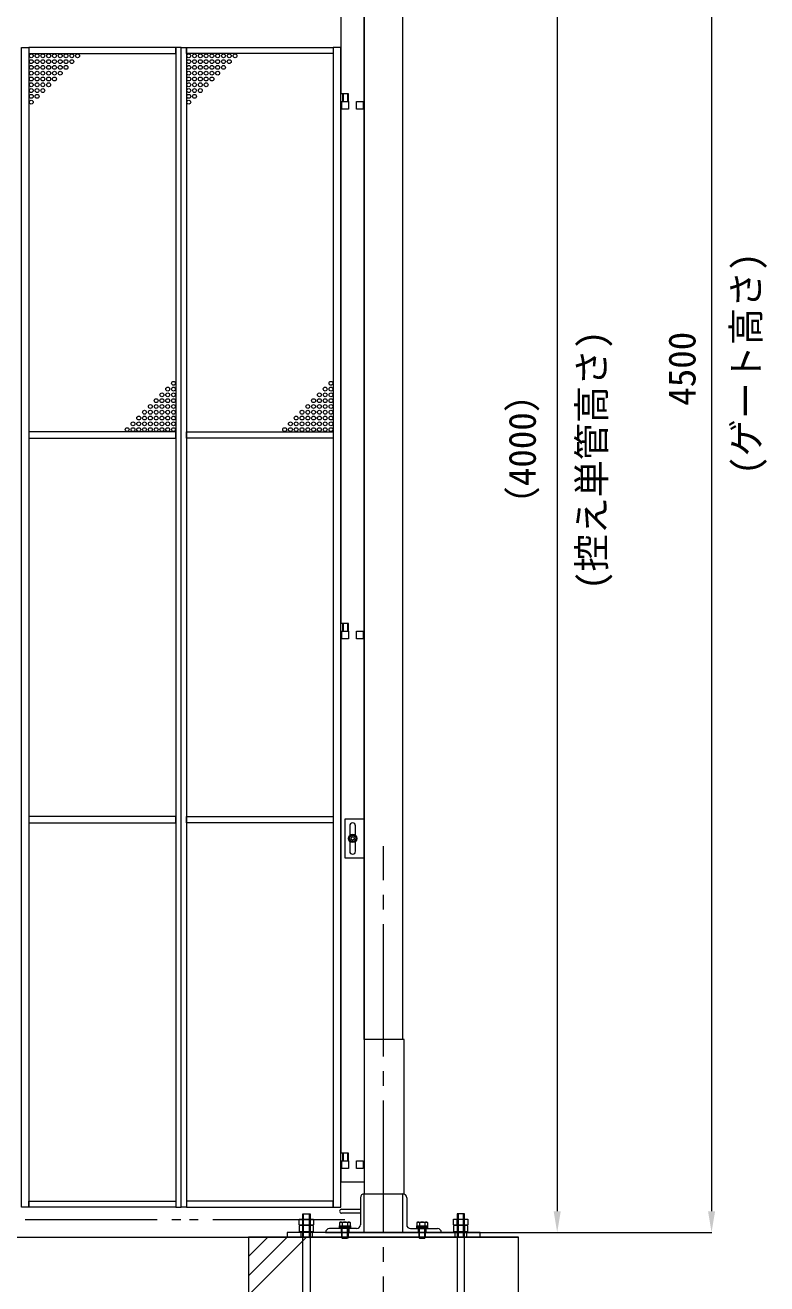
# Model space of a CAD drawing. Units: millimetres, scale not verified. Extents: x 14020 to 34145, y -14438 to 14438.
# Drawn here: x 23891 to 25813, y 3592 to 6851 of the extents above; entities that cross this region are included whole.
import ezdxf
from ezdxf.enums import TextEntityAlignment as Align

# ---------------------------------------------------------------- set-up
doc = ezdxf.new("R2010")
doc.units = ezdxf.units.MM
doc.header["$LTSCALE"] = 38
for name, pattern in [('CHAIN2', [12, 9, -1, 1, -1]), ('DASHED1', [1.8, 1.2, -0.6]), ('DOUBLE_CHAIN2', [12.8, 9, -1, 0.6, -0.6, 0.6, -1])]:
    doc.linetypes.add(name, pattern=pattern)
for name, color, linetype, lineweight in [('0-2_ACCG-3018', 7, 'Continuous', 18), ('0-5_ﾍﾞｰｽﾗｲﾝ', 5, 'Continuous', 18), ('0-6_ﾎﾞﾙﾄ類', 2, 'Continuous', 18), ('0-8_ﾜｲﾔｰﾛｰﾌﾟ', 7, 'DOUBLE_CHAIN2', 18), ('0-9_基礎工事用PCA小', 7, 'Continuous', 18), ('0-B_寸法', 3, 'Continuous', 18), ('0-C_側固定棒', 7, 'Continuous', 18), ('1-3_通芯', 1, 'CHAIN2', 18), ('1-6_標準ﾊﾟﾈﾙ', 7, 'Continuous', 18), ('1-7_標準柱', 7, 'Continuous', 18)]:
    doc.layers.add(name, color=color, linetype=linetype, lineweight=lineweight)
doc.styles.add('ＭＳ ゴシック', font='')
doc.styles.get('ＭＳ ゴシック').set_extended_font_data('MS Gothic')

msp = doc.modelspace()

# ---------------------------------------------------------------- linework, layer by layer
at = {"layer": '0-2_ACCG-3018'}
for centre in [(23907.05, 6771.55), (23907.05, 6756.55), (23922.05, 6771.55), (23922.05, 6756.55), (23937.05, 6771.55), (23937.05, 6756.55), (23952.05, 6771.55), (23952.05, 6756.55), (23967.05, 6771.55), (23967.05, 6756.55), (23982.05, 6771.55), (23982.05, 6756.55), (23997.05, 6771.55), (23997.05, 6756.55), (24012.05, 6771.55), (24012.05, 6756.55), (24027.05, 6771.55), (24315.05, 6771.55), (24315.05, 6756.55), (24330.05, 6771.55), (24330.05, 6756.55), (24345.05, 6771.55), (24345.05, 6756.55), (24360.05, 6771.55), (24360.05, 6756.55), (24375.05, 6771.55), (24375.05, 6756.55), (24390.05, 6771.55), (24390.05, 6756.55), (24405.05, 6771.55), (24405.05, 6756.55), (24420.05, 6771.55), (24420.05, 6756.55), (24435.05, 6771.55), (23907.05, 6741.55), (23907.05, 6726.55), (23907.05, 6711.55), (23922.05, 6741.55), (23922.05, 6726.55), (23922.05, 6711.55), (23937.05, 6741.55), (23937.05, 6726.55), (23937.05, 6711.55), (23952.05, 6741.55), (23952.05, 6726.55), (23952.05, 6711.55), (23967.05, 6741.55), (23967.05, 6726.55), (23967.05, 6711.55), (23982.05, 6741.55), (23982.05, 6726.55), (23997.05, 6741.55), (24315.05, 6741.55), (24315.05, 6726.55), (24315.05, 6711.55), (24330.05, 6741.55), (24330.05, 6726.55), (24330.05, 6711.55), (24345.05, 6741.55), (24345.05, 6726.55), (24345.05, 6711.55), (24360.05, 6741.55), (24360.05, 6726.55), (24360.05, 6711.55), (24375.05, 6741.55), (24375.05, 6726.55), (24375.05, 6711.55), (24390.05, 6741.55), (24390.05, 6726.55), (24405.05, 6741.55), (23907.05, 6696.55), (23907.05, 6681.55), (23922.05, 6696.55), (23922.05, 6681.55), (23937.05, 6696.55), (23937.05, 6681.55), (23952.05, 6696.55), (24315.05, 6696.55), (24315.05, 6681.55), (24330.05, 6696.55), (24330.05, 6681.55), (24345.05, 6696.55), (24345.05, 6681.55), (24360.05, 6696.55), (23907.05, 6666.55), (23907.05, 6651.55), (23922.05, 6666.55), (24315.05, 6666.55), (24315.05, 6651.55), (24330.05, 6666.55), (24260.55, 5908.55), (24275.55, 5923.55), (24275.55, 5908.55), (24668.55, 5908.55), (24683.55, 5923.55), (24683.55, 5908.55), (24215.55, 5863.55), (24230.55, 5878.55), (24230.55, 5863.55), (24245.55, 5893.55), (24245.55, 5878.55), (24245.55, 5863.55), (24260.55, 5893.55), (24260.55, 5878.55), (24260.55, 5863.55), (24275.55, 5893.55), (24275.55, 5878.55), (24275.55, 5863.55), (24623.55, 5863.55), (24638.55, 5878.55), (24638.55, 5863.55), (24653.55, 5893.55), (24653.55, 5878.55), (24653.55, 5863.55), (24668.55, 5893.55), (24668.55, 5878.55), (24668.55, 5863.55), (24683.55, 5893.55), (24683.55, 5878.55), (24683.55, 5863.55), (24185.55, 5833.55), (24200.55, 5848.55), (24200.55, 5833.55), (24215.55, 5848.55), (24215.55, 5833.55), (24230.55, 5848.55), (24230.55, 5833.55), (24245.55, 5848.55), (24245.55, 5833.55), (24260.55, 5848.55), (24260.55, 5833.55), (24275.55, 5848.55), (24275.55, 5833.55), (24593.55, 5833.55), (24608.55, 5848.55), (24608.55, 5833.55), (24623.55, 5848.55), (24623.55, 5833.55), (24638.55, 5848.55), (24638.55, 5833.55), (24653.55, 5848.55), (24653.55, 5833.55), (24668.55, 5848.55), (24668.55, 5833.55), (24683.55, 5848.55), (24683.55, 5833.55), (24155.55, 5803.55), (24170.55, 5818.55), (24170.55, 5803.55), (24185.55, 5818.55), (24185.55, 5803.55), (24200.55, 5818.55), (24200.55, 5803.55), (24215.55, 5818.55), (24215.55, 5803.55), (24230.55, 5818.55), (24230.55, 5803.55), (24245.55, 5818.55), (24245.55, 5803.55), (24260.55, 5818.55), (24260.55, 5803.55), (24275.55, 5818.55), (24275.55, 5803.55), (24563.55, 5803.55), (24578.55, 5818.55), (24578.55, 5803.55), (24593.55, 5818.55), (24593.55, 5803.55), (24608.55, 5818.55), (24608.55, 5803.55), (24623.55, 5818.55), (24623.55, 5803.55), (24638.55, 5818.55), (24638.55, 5803.55), (24653.55, 5818.55), (24653.55, 5803.55), (24668.55, 5818.55), (24668.55, 5803.55), (24683.55, 5818.55), (24683.55, 5803.55)]:
    msp.add_circle(centre, 5, dxfattribs=at)
at = {"layer": '0-5_ﾍﾞｰｽﾗｲﾝ'}
for p, q in [((25069.8, 3724.5), (25669.8, 3724.5)), ((14869.8, 3712.5), (25169.8, 3712.5))]:
    msp.add_line(p, q, dxfattribs=at)
at = {"layer": '0-6_ﾎﾞﾙﾄ類'}
for p, q in [((24610.28, 3744.53), (24610.28, 3759.1)), ((24629.33, 3744.53), (24629.33, 3759.1)), ((24707.98, 3751.5), (24706.12, 3750.45)), ((24706.12, 3750.45), (24706.12, 3741.7)), ((24707.98, 3751.5), (24731.62, 3751.5)), ((24712.97, 3750.45), (24712.97, 3741.7)), ((24726.62, 3750.45), (24726.62, 3741.7)), ((24731.62, 3751.5), (24733.47, 3750.45)), ((24733.47, 3750.45), (24733.47, 3741.7)), ((24907.98, 3751.5), (24906.12, 3750.45)), ((24906.12, 3750.45), (24906.12, 3741.7)), ((24907.98, 3751.5), (24931.62, 3751.5)), ((24912.97, 3750.45), (24912.97, 3741.7)), ((24926.62, 3750.45), (24926.62, 3741.7)), ((24931.62, 3751.5), (24933.48, 3750.45)), ((24933.48, 3750.45), (24933.48, 3741.7)), ((25010.28, 3744.53), (25010.28, 3759.1)), ((25029.33, 3744.53), (25029.33, 3759.1)), ((24610.28, 3741.67), (24610.28, 3727.1)), ((24629.33, 3741.67), (24629.33, 3727.1)), ((24706.12, 3741.7), (24733.47, 3741.7)), ((24708.55, 3741.5), (24731.05, 3741.5)), ((24711.8, 3712.5), (24711.8, 3734.5)), ((24713.02, 3709.7), (24713.02, 3734.5)), ((24718.6, 3738.5), (24719.67, 3734.5)), ((24719.92, 3738.5), (24721, 3734.5)), ((24727.8, 3712.5), (24727.8, 3734.5)), ((24906.12, 3741.7), (24933.48, 3741.7)), ((24908.55, 3741.5), (24931.05, 3741.5)), ((24911.8, 3712.5), (24911.8, 3734.5)), ((24913.03, 3709.7), (24913.03, 3734.5)), ((24918.6, 3738.5), (24919.68, 3734.5)), ((24919.92, 3738.5), (24921, 3734.5)), ((24927.8, 3712.5), (24927.8, 3734.5)), ((25010.28, 3741.67), (25010.28, 3727.1)), ((25029.33, 3741.67), (25029.33, 3727.1)), ((24711.8, 3712.5), (24713.02, 3709.7)), ((24911.8, 3712.5), (24913.03, 3709.7))]:
    msp.add_line(p, q, dxfattribs=at)
for points in [[(24744.7, 4753.55), (24749.62, 4745.05), (24744.7, 4736.55), (24734.9, 4736.55), (24729.97, 4745.05), (24734.9, 4753.55)], [(24601.33, 3744.53), (24601.33, 3759.1), (24638.28, 3759.1), (24638.28, 3744.53), (24635.8, 3743.1), (24603.8, 3743.1)], [(25001.33, 3744.53), (25001.33, 3759.1), (25038.27, 3759.1), (25038.27, 3744.53), (25035.8, 3743.1), (25003.8, 3743.1)], [(24601.33, 3741.67), (24601.33, 3727.1), (24638.28, 3727.1), (24638.28, 3741.67), (24635.8, 3743.1), (24603.8, 3743.1)], [(24601.8, 3727.1), (24637.8, 3727.1), (24637.8, 3724.5), (24601.8, 3724.5)], [(24733.8, 3741.5), (24733.8, 3738.5), (24705.8, 3738.5), (24705.8, 3741.5)], [(24705.8, 3738.5), (24733.8, 3738.5), (24733.8, 3734.5), (24705.8, 3734.5)], [(24933.8, 3741.5), (24933.8, 3738.5), (24905.8, 3738.5), (24905.8, 3741.5)], [(24905.8, 3738.5), (24933.8, 3738.5), (24933.8, 3734.5), (24905.8, 3734.5)], [(25001.33, 3741.67), (25001.33, 3727.1), (25038.27, 3727.1), (25038.27, 3741.67), (25035.8, 3743.1), (25003.8, 3743.1)], [(25001.8, 3727.1), (25037.8, 3727.1), (25037.8, 3724.5), (25001.8, 3724.5)]]:
    msp.add_lwpolyline(points, close=True, dxfattribs=at)
for points in [[(24713.02, 3709.7), (24726.58, 3709.7), (24726.58, 3734.5)], [(24913.03, 3709.7), (24926.58, 3709.7), (24926.58, 3734.5)], [(24711.8, 3712.5), (24727.8, 3712.5), (24726.58, 3709.7)], [(24911.8, 3712.5), (24927.8, 3712.5), (24926.58, 3709.7)]]:
    msp.add_lwpolyline(points, dxfattribs=at)
for radius in [11, 8.5, 4.75, 4.22]:
    msp.add_circle((24739.8, 4745.05), radius, dxfattribs=at)
for centre, radius, start, end in [((24739.8, 4745.05), 8.9, 132.757, 167.243), ((24739.8, 4745.05), 8.9, 192.757, 227.243), ((24739.8, 4745.05), 8.9, 72.757, 107.243), ((24739.8, 4745.05), 8.9, 252.757, 287.243), ((24739.8, 4745.05), 8.9, 12.757, 47.243), ((24739.8, 4745.05), 8.9, 312.757, 347.243), ((24709.55, 3745.45), 6.05, 55.616, 124.384), ((24719.8, 3728.88), 22.62, 72.412, 107.588), ((24730.05, 3745.45), 6.05, 55.616, 124.384), ((24909.55, 3745.45), 6.05, 55.616, 124.384), ((24919.8, 3728.88), 22.62, 72.412, 107.588), ((24930.05, 3745.45), 6.05, 55.616, 124.384), ((24605.8, 3752.28), 8.95, 240, 300), ((24605.8, 3733.93), 8.95, 60, 120), ((24619.8, 3775.55), 32.45, 252.932, 287.068), ((24619.8, 3710.65), 32.45, 72.932, 107.068), ((24633.8, 3752.28), 8.95, 239.975, 300.025), ((24633.8, 3733.93), 8.95, 59.975, 120.025), ((24708.55, 3741.7), 0.2, 180, 270), ((24731.05, 3741.7), 0.2, 270, 0), ((24908.55, 3741.7), 0.2, 180, 270), ((24931.05, 3741.7), 0.2, 270, 0), ((25005.8, 3752.28), 8.95, 240, 300), ((25005.8, 3733.93), 8.95, 60, 120), ((25019.8, 3775.55), 32.45, 252.932, 287.068), ((25019.8, 3710.65), 32.45, 72.932, 107.068), ((25033.8, 3752.28), 8.95, 239.975, 300.025), ((25033.8, 3733.93), 8.95, 59.975, 120.025)]:
    msp.add_arc(centre, radius, start, end, dxfattribs=at)
at = {"layer": '0-8_ﾜｲﾔｰﾛｰﾌﾟ'}
msp.add_line((24719.8, 3757.5), (16719.8, 3757.5), dxfattribs=at)
at = {"layer": '0-9_基礎工事用PCA小', "color": 4, "linetype": 'DASHED1', "lineweight": 9}
for p, q in [((24605.1, 3724.5), (24605.1, 3712.5)), ((24634.8, 3724.5), (24634.8, 3712.5)), ((24711.8, 3724.5), (24711.8, 3712.5)), ((24727.8, 3724.5), (24727.8, 3712.5)), ((24911.8, 3724.5), (24911.8, 3712.5)), ((24927.8, 3724.5), (24927.8, 3712.5)), ((25004.8, 3724.5), (25004.8, 3712.5)), ((25034.8, 3724.5), (25034.8, 3712.5))]:
    msp.add_line(p, q, dxfattribs=at)
at = {"layer": '0-9_基礎工事用PCA小'}
for p, q in [((24469.8, 3562.5), (24619.8, 3712.5)), ((24469.8, 3612.5), (24569.8, 3712.5)), ((24469.8, 3662.5), (24519.8, 3712.5)), ((24610.28, 3712.5), (24629.33, 3712.5)), ((25029.33, 3712.5), (25010.28, 3712.5))]:
    msp.add_line(p, q, dxfattribs=at)
for points in [[(24610.28, 3195.55), (24610.28, 3772.5), (24629.33, 3772.5), (24629.33, 3570.5)], [(24610.28, 3710), (24612.77, 3712.5), (24612.77, 3772.5), (24626.83, 3772.5), (24626.83, 3712.5), (24629.33, 3710)], [(25029.33, 3195.55), (25029.33, 3772.5), (25010.28, 3772.5), (25010.28, 3570.5)], [(25029.33, 3710), (25026.82, 3712.5), (25026.82, 3772.5), (25012.78, 3772.5), (25012.78, 3712.5), (25010.28, 3710)]]:
    msp.add_lwpolyline(points, dxfattribs=at)
for points in [[(24569.8, 3712.5), (25069.8, 3712.5), (25069.8, 3724.5), (24569.8, 3724.5)], [(24469.8, 2812.5), (25169.8, 2812.5), (25169.8, 3712.5), (24469.8, 3712.5)]]:
    msp.add_lwpolyline(points, close=True, dxfattribs=at)
at = {"layer": '0-B_寸法'}
for p, q in [((25669.8, 8169.5), (25669.8, 3779.5)), ((25269.8, 7669.5), (25269.8, 3779.5)), ((24870.8, 3724.5), (25670.8, 3724.5)), ((24959.25, 3724.5), (25270.8, 3724.5))]:
    msp.add_line(p, q, dxfattribs=at)
at = {"layer": '0-B_寸法', "color": 91}
for points in [[(25260.62, 3779.5), (25269.8, 3724.5), (25278.97, 3779.5)], [(25660.62, 3779.5), (25669.8, 3724.5), (25678.98, 3779.5)]]:
    msp.add_solid(points, dxfattribs=at)
at = {"layer": '0-C_側固定棒'}
for p, q in [((24709.8, 5301.55), (24709.8, 6653.05)), ((24709.8, 3930.05), (24709.8, 5281.55))]:
    msp.add_line(p, q, dxfattribs=at)
msp.add_lwpolyline([(24709.8, 6673.05), (24709.8, 7525.05), (24769.8, 7525.05), (24769.8, 3855.05), (24709.8, 3855.05), (24709.8, 3910.05)], dxfattribs=at)
for points in [[(24729.45, 6633.05), (24712.15, 6633.05), (24712.15, 6653.05), (24729.45, 6653.05)], [(24767.45, 6633.05), (24750.15, 6633.05), (24750.15, 6653.05), (24767.45, 6653.05)], [(24729.45, 5261.55), (24712.15, 5261.55), (24712.15, 5281.55), (24729.45, 5281.55)], [(24767.45, 5261.55), (24750.15, 5261.55), (24750.15, 5281.55), (24767.45, 5281.55)], [(24729.45, 3890.05), (24712.15, 3890.05), (24712.15, 3910.05), (24729.45, 3910.05)], [(24767.45, 3890.05), (24750.15, 3890.05), (24750.15, 3910.05), (24767.45, 3910.05)]]:
    msp.add_lwpolyline(points, close=True, dxfattribs=at)
at = {"layer": '1-3_通芯'}
msp.add_line((24819.8, 2812.5), (24819.8, 4724.5), dxfattribs=at)
at = {"layer": '1-6_標準ﾊﾟﾈﾙ'}
for p, q in [((24713.1, 6673.05), (24713.1, 6653.05)), ((24713.1, 5301.55), (24713.1, 5281.55)), ((24713.1, 3930.05), (24713.1, 3910.05))]:
    msp.add_line(p, q, dxfattribs=at)
at = {"layer": '1-6_標準ﾊﾟﾈﾙ', "color": 4, "linetype": 'DASHED1', "lineweight": 9}
for p, q in [((24715.3, 6673.05), (24715.3, 6653.05)), ((24726.3, 6673.05), (24726.3, 6653.05)), ((24715.3, 5301.55), (24715.3, 5281.55)), ((24726.3, 5301.55), (24726.3, 5281.55)), ((24715.3, 3930.05), (24715.3, 3910.05)), ((24726.3, 3930.05), (24726.3, 3910.05))]:
    msp.add_line(p, q, dxfattribs=at)
at = {"layer": '1-6_標準ﾊﾟﾈﾙ'}
for points in [[(23881.3, 6793.05), (23901.05, 6793.05), (23901.05, 3790.05), (23881.3, 3790.05)], [(24281.55, 6793.05), (23901.05, 6793.05), (23901.05, 6777.55), (24281.55, 6777.55)], [(24295.3, 6793.05), (24281.55, 6793.05), (24281.55, 3790.05), (24295.3, 3790.05)], [(24295.3, 6793.05), (24309.05, 6793.05), (24309.05, 3790.05), (24295.3, 3790.05)], [(24309.05, 6793.05), (24689.55, 6793.05), (24689.55, 6777.55), (24309.05, 6777.55)], [(24709.3, 6793.05), (24689.55, 6793.05), (24689.55, 3790.05), (24709.3, 3790.05)], [(24281.55, 5797.55), (23901.05, 5797.55), (23901.05, 5781.55), (24281.55, 5781.55)], [(24309.05, 5797.55), (24689.55, 5797.55), (24689.55, 5781.55), (24309.05, 5781.55)], [(24281.55, 4801.55), (23901.05, 4801.55), (23901.05, 4785.55), (24281.55, 4785.55)], [(24309.05, 4801.55), (24689.55, 4801.55), (24689.55, 4785.55), (24309.05, 4785.55)], [(24281.55, 3790.05), (23901.05, 3790.05), (23901.05, 3805.55), (24281.55, 3805.55)], [(24309.05, 3790.05), (24689.55, 3790.05), (24689.55, 3805.55), (24309.05, 3805.55)]]:
    msp.add_lwpolyline(points, close=True, dxfattribs=at)
for points in [[(24709.3, 6653.05), (24729.3, 6653.05), (24729.3, 6673.05), (24709.3, 6673.05)], [(24709.3, 5281.55), (24729.3, 5281.55), (24729.3, 5301.55), (24709.3, 5301.55)], [(24709.3, 3910.05), (24729.3, 3910.05), (24729.3, 3930.05), (24709.3, 3930.05)]]:
    msp.add_lwpolyline(points, dxfattribs=at)
at = {"layer": '1-7_標準柱'}
for p, q in [((24769.8, 4224.5), (24769.8, 7674.5)), ((24869.8, 4224.5), (24869.8, 7674.5)), ((24732.3, 4777.5), (24732.3, 4753.1)), ((24747.3, 4753.1), (24747.3, 4777.5)), ((24732.3, 4737.02), (24732.3, 4711.5)), ((24747.3, 4711.5), (24747.3, 4737.02)), ((24759.8, 3814.5), (24759.8, 3744.5)), ((24879.8, 3814.5), (24879.8, 3744.5)), ((24749.8, 3734.5), (24679.8, 3734.5)), ((24769.8, 3724.5), (24869.8, 3724.5)), ((24889.8, 3734.5), (24959.8, 3734.5))]:
    msp.add_line(p, q, dxfattribs=at)
at = {"layer": '1-7_標準柱', "color": 4, "linetype": 'DASHED1', "lineweight": 9}
for p, q in [((24709.8, 3734.5), (24709.8, 3724.5)), ((24729.8, 3734.5), (24729.8, 3724.5)), ((24909.8, 3734.5), (24909.8, 3724.5)), ((24929.8, 3734.5), (24929.8, 3724.5))]:
    msp.add_line(p, q, dxfattribs=at)
at = {"layer": '1-7_標準柱'}
for points in [[(24769.8, 4794.5), (24719.8, 4794.5), (24719.8, 4694.5), (24769.8, 4694.5)], [(24873, 4224.5), (24769.8, 4224.5), (24769.8, 3824.5), (24873, 3824.5)]]:
    msp.add_lwpolyline(points, close=True, dxfattribs=at)
for points in [[(24669.8, 3724.5), (24769.8, 3724.5), (24769.8, 3824.5)], [(24969.8, 3724.5), (24869.8, 3724.5), (24869.8, 3824.5)], [(24710.8, 3784.5), (24759.8, 3784.5), (24759.8, 3774.5), (24710.8, 3774.5)]]:
    msp.add_lwpolyline(points, dxfattribs=at)
for centre, radius, start, end in [((24739.8, 4777.5), 7.5, 0, 180), ((24739.8, 4711.5), 7.5, 180, 0), ((24769.8, 3814.5), 10, 90, 180), ((24869.8, 3814.5), 10, 0, 90), ((24710.8, 3779.5), 5, 90, 270), ((24679.8, 3724.5), 10, 90, 180), ((24749.8, 3744.5), 10, 270, 0), ((24889.8, 3744.5), 10, 180, 270), ((24959.8, 3724.5), 10, 0, 90)]:
    msp.add_arc(centre, radius, start, end, dxfattribs=at)

# ---------------------------------------------------------------- texts
at = {"layer": '0-B_寸法', "style": 'ＭＳ ゴシック'}
for s, p in [('(ゲート高さ)', (25815.4, 5686.5)), ('(控え単管高さ)', (25415.4, 5388.5)), ('4500', (25649.4, 5865.4)), ('（4000）', (25235.55, 5561.07))]:
    msp.add_text(s, height=70.38, rotation=90, dxfattribs=at).set_placement(p, align=Align.BOTTOM_LEFT)

doc.saveas('drawing.dxf')
